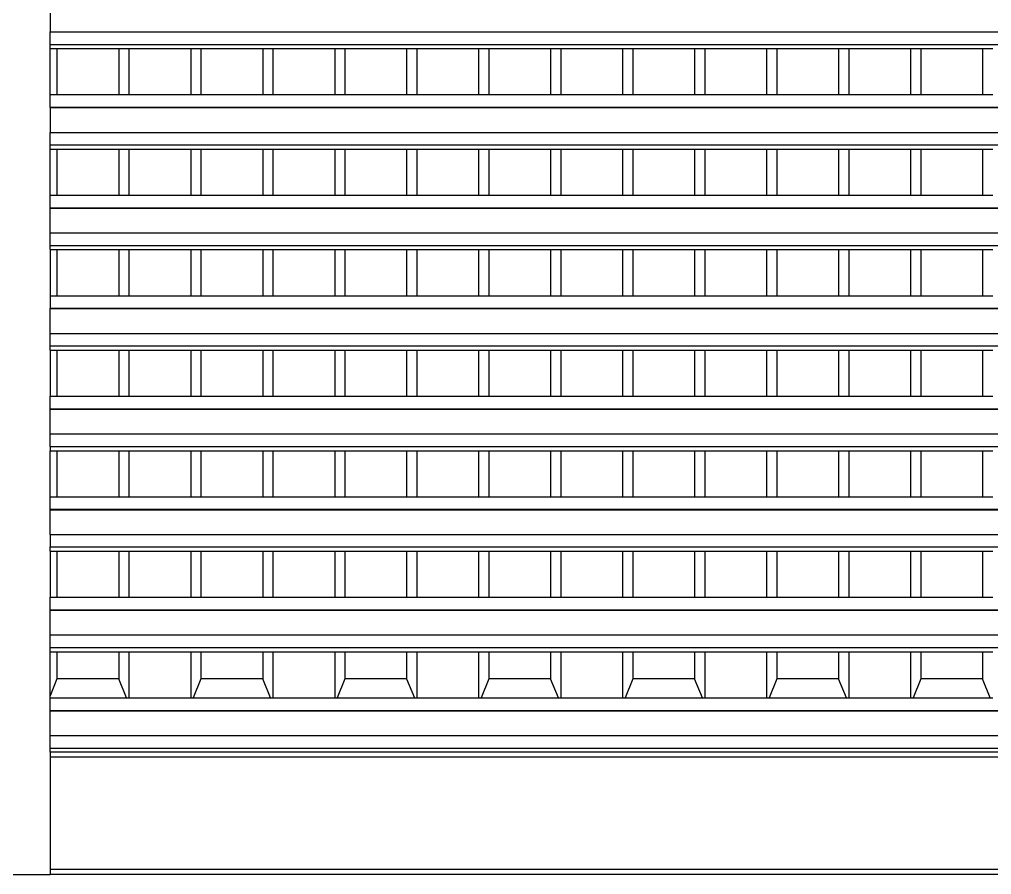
# Model space of a CAD drawing. Extents: x -101 to 101, y -14 to 18.
# Drawn here: x 16.094 to 18.001, y 14.695 to 16.374 of the extents above; entities that cross this region are included whole.
import ezdxf

# ---------------------------------------------------------------- set-up
doc = ezdxf.new("R2010")
doc.units = 0
doc.layers.get('0').update_dxf_attribs({"linetype": 'CONTINUOUS'})

msp = doc.modelspace()

# ---------------------------------------------------------------- linework, layer by layer
for p, q in [((16.1537, 16.3978), (16.1537, 16.3493)), ((16.1537, 16.3493), (19.7837, 16.3493)), ((16.1537, 16.3246), (16.1537, 16.3493)), ((16.1537, 16.3246), (19.7837, 16.3246)), ((16.1537, 16.3164), (16.1537, 16.3246)), ((16.1537, 16.3164), (16.1674, 16.3164)), ((16.1537, 16.226), (16.1537, 16.3164)), ((16.1674, 16.3164), (16.1674, 16.226)), ((16.1674, 16.3164), (16.2885, 16.3164)), ((16.2885, 16.3164), (16.2885, 16.226)), ((16.2885, 16.3164), (16.3086, 16.3164)), ((16.3086, 16.3164), (16.3086, 16.226)), ((16.3086, 16.3164), (16.4297, 16.3164)), ((16.4297, 16.3164), (16.4297, 16.226)), ((16.4297, 16.3164), (16.4498, 16.3164)), ((16.4498, 16.3164), (16.4498, 16.226)), ((16.4498, 16.3164), (16.5709, 16.3164)), ((16.5709, 16.3164), (16.5709, 16.226)), ((16.5709, 16.3164), (16.591, 16.3164)), ((16.591, 16.3164), (16.591, 16.226)), ((16.591, 16.3164), (16.7121, 16.3164)), ((16.7121, 16.3164), (16.7121, 16.226)), ((16.7121, 16.3164), (16.7323, 16.3164)), ((16.7323, 16.3164), (16.7323, 16.226)), ((16.7323, 16.3164), (16.8533, 16.3164)), ((16.8533, 16.3164), (16.8533, 16.226)), ((16.8533, 16.3164), (16.8735, 16.3164)), ((16.8735, 16.3164), (16.8735, 16.226)), ((16.8735, 16.3164), (16.9945, 16.3164)), ((16.9945, 16.3164), (16.9945, 16.226)), ((16.9945, 16.3164), (17.0147, 16.3164)), ((17.0147, 16.3164), (17.0147, 16.226)), ((17.0147, 16.3164), (17.1357, 16.3164)), ((17.1357, 16.3164), (17.1357, 16.226)), ((17.1357, 16.3164), (17.1559, 16.3164)), ((17.1559, 16.3164), (17.1559, 16.226)), ((17.1559, 16.3164), (17.2769, 16.3164)), ((17.2769, 16.3164), (17.2769, 16.226)), ((17.2769, 16.3164), (17.2971, 16.3164)), ((17.2971, 16.3164), (17.2971, 16.226)), ((17.2971, 16.3164), (17.4181, 16.3164)), ((17.4181, 16.3164), (17.4181, 16.226)), ((17.4181, 16.3164), (17.4383, 16.3164)), ((17.4383, 16.3164), (17.4383, 16.226)), ((17.4383, 16.3164), (17.5593, 16.3164)), ((17.5593, 16.3164), (17.5593, 16.226)), ((17.5593, 16.3164), (17.5795, 16.3164)), ((17.5795, 16.3164), (17.5795, 16.226)), ((17.5795, 16.3164), (17.7005, 16.3164)), ((17.7005, 16.3164), (17.7005, 16.226)), ((17.7005, 16.3164), (17.7207, 16.3164)), ((17.7207, 16.3164), (17.7207, 16.226)), ((17.7207, 16.3164), (17.8417, 16.3164)), ((17.8417, 16.3164), (17.8417, 16.226)), ((17.8417, 16.3164), (17.8619, 16.3164)), ((17.8619, 16.3164), (17.8619, 16.226)), ((17.8619, 16.3164), (17.9829, 16.3164)), ((17.9829, 16.3164), (17.9829, 16.226)), ((17.9829, 16.3164), (18.0031, 16.3164)), ((16.1537, 16.226), (16.1674, 16.226)), ((16.1537, 16.2013), (16.1537, 16.226)), ((16.1674, 16.226), (16.2885, 16.226)), ((16.2885, 16.226), (16.3086, 16.226)), ((16.3086, 16.226), (16.4297, 16.226)), ((16.4297, 16.226), (16.4498, 16.226)), ((16.4498, 16.226), (16.5709, 16.226)), ((16.5709, 16.226), (16.591, 16.226)), ((16.591, 16.226), (16.7121, 16.226)), ((16.7121, 16.226), (16.7323, 16.226)), ((16.7323, 16.226), (16.8533, 16.226)), ((16.8533, 16.226), (16.8735, 16.226)), ((16.8735, 16.226), (16.9945, 16.226)), ((16.9945, 16.226), (17.0147, 16.226)), ((17.0147, 16.226), (17.1357, 16.226)), ((17.1357, 16.226), (17.1559, 16.226)), ((17.1559, 16.226), (17.2769, 16.226)), ((17.2769, 16.226), (17.2971, 16.226)), ((17.2971, 16.226), (17.4181, 16.226)), ((17.4181, 16.226), (17.4383, 16.226)), ((17.4383, 16.226), (17.5593, 16.226)), ((17.5593, 16.226), (17.5795, 16.226)), ((17.5795, 16.226), (17.7005, 16.226)), ((17.7005, 16.226), (17.7207, 16.226)), ((17.7207, 16.226), (17.8417, 16.226)), ((17.8417, 16.226), (17.8619, 16.226)), ((17.8619, 16.226), (17.9829, 16.226)), ((17.9829, 16.226), (18.0031, 16.226)), ((16.1537, 16.2013), (19.7837, 16.2013)), ((16.1537, 16.2005), (16.1537, 16.2013)), ((16.1537, 16.2005), (19.7837, 16.2005)), ((16.1537, 16.2005), (16.1537, 16.152)), ((16.1537, 16.152), (19.7837, 16.152)), ((16.1537, 16.1274), (16.1537, 16.152)), ((16.1537, 16.1274), (19.7837, 16.1274)), ((16.1537, 16.1191), (16.1537, 16.1274)), ((16.1537, 16.1191), (16.1674, 16.1191)), ((16.1537, 16.0287), (16.1537, 16.1191)), ((16.1674, 16.1191), (16.1674, 16.0287)), ((16.1674, 16.1191), (16.2885, 16.1191)), ((16.2885, 16.1191), (16.2885, 16.0287)), ((16.2885, 16.1191), (16.3086, 16.1191)), ((16.3086, 16.1191), (16.3086, 16.0287)), ((16.3086, 16.1191), (16.4297, 16.1191)), ((16.4297, 16.1191), (16.4297, 16.0287)), ((16.4297, 16.1191), (16.4498, 16.1191)), ((16.4498, 16.1191), (16.4498, 16.0287)), ((16.4498, 16.1191), (16.5709, 16.1191)), ((16.5709, 16.1191), (16.5709, 16.0287)), ((16.5709, 16.1191), (16.591, 16.1191)), ((16.591, 16.1191), (16.591, 16.0287)), ((16.591, 16.1191), (16.7121, 16.1191)), ((16.7121, 16.1191), (16.7121, 16.0287)), ((16.7121, 16.1191), (16.7323, 16.1191)), ((16.7323, 16.1191), (16.7323, 16.0287)), ((16.7323, 16.1191), (16.8533, 16.1191)), ((16.8533, 16.1191), (16.8533, 16.0287)), ((16.8533, 16.1191), (16.8735, 16.1191)), ((16.8735, 16.1191), (16.8735, 16.0287)), ((16.8735, 16.1191), (16.9945, 16.1191)), ((16.9945, 16.1191), (16.9945, 16.0287)), ((16.9945, 16.1191), (17.0147, 16.1191)), ((17.0147, 16.1191), (17.0147, 16.0287)), ((17.0147, 16.1191), (17.1357, 16.1191)), ((17.1357, 16.1191), (17.1357, 16.0287)), ((17.1357, 16.1191), (17.1559, 16.1191)), ((17.1559, 16.1191), (17.1559, 16.0287)), ((17.1559, 16.1191), (17.2769, 16.1191)), ((17.2769, 16.1191), (17.2769, 16.0287)), ((17.2769, 16.1191), (17.2971, 16.1191)), ((17.2971, 16.1191), (17.2971, 16.0287)), ((17.2971, 16.1191), (17.4181, 16.1191)), ((17.4181, 16.1191), (17.4181, 16.0287)), ((17.4181, 16.1191), (17.4383, 16.1191)), ((17.4383, 16.1191), (17.4383, 16.0287)), ((17.4383, 16.1191), (17.5593, 16.1191)), ((17.5593, 16.1191), (17.5593, 16.0287)), ((17.5593, 16.1191), (17.5795, 16.1191)), ((17.5795, 16.1191), (17.5795, 16.0287)), ((17.5795, 16.1191), (17.7005, 16.1191)), ((17.7005, 16.1191), (17.7005, 16.0287)), ((17.7005, 16.1191), (17.7207, 16.1191)), ((17.7207, 16.1191), (17.7207, 16.0287)), ((17.7207, 16.1191), (17.8417, 16.1191)), ((17.8417, 16.1191), (17.8417, 16.0287)), ((17.8417, 16.1191), (17.8619, 16.1191)), ((17.8619, 16.1191), (17.8619, 16.0287)), ((17.8619, 16.1191), (17.9829, 16.1191)), ((17.9829, 16.1191), (17.9829, 16.0287)), ((17.9829, 16.1191), (18.0031, 16.1191)), ((16.1537, 16.0287), (16.1674, 16.0287)), ((16.1537, 16.0041), (16.1537, 16.0287)), ((16.1674, 16.0287), (16.2885, 16.0287)), ((16.2885, 16.0287), (16.3086, 16.0287)), ((16.3086, 16.0287), (16.4297, 16.0287)), ((16.4297, 16.0287), (16.4498, 16.0287)), ((16.4498, 16.0287), (16.5709, 16.0287)), ((16.5709, 16.0287), (16.591, 16.0287)), ((16.591, 16.0287), (16.7121, 16.0287)), ((16.7121, 16.0287), (16.7323, 16.0287)), ((16.7323, 16.0287), (16.8533, 16.0287)), ((16.8533, 16.0287), (16.8735, 16.0287)), ((16.8735, 16.0287), (16.9945, 16.0287)), ((16.9945, 16.0287), (17.0147, 16.0287)), ((17.0147, 16.0287), (17.1357, 16.0287)), ((17.1357, 16.0287), (17.1559, 16.0287)), ((17.1559, 16.0287), (17.2769, 16.0287)), ((17.2769, 16.0287), (17.2971, 16.0287)), ((17.2971, 16.0287), (17.4181, 16.0287)), ((17.4181, 16.0287), (17.4383, 16.0287)), ((17.4383, 16.0287), (17.5593, 16.0287)), ((17.5593, 16.0287), (17.5795, 16.0287)), ((17.5795, 16.0287), (17.7005, 16.0287)), ((17.7005, 16.0287), (17.7207, 16.0287)), ((17.7207, 16.0287), (17.8417, 16.0287)), ((17.8417, 16.0287), (17.8619, 16.0287)), ((17.8619, 16.0287), (17.9829, 16.0287)), ((17.9829, 16.0287), (18.0031, 16.0287)), ((16.1537, 16.0041), (19.7837, 16.0041)), ((16.1537, 16.0032), (16.1537, 16.0041)), ((16.1537, 16.0032), (19.7837, 16.0032)), ((16.1537, 15.9547), (16.1537, 16.0032)), ((16.1537, 15.9547), (19.7837, 15.9547)), ((16.1537, 15.9301), (16.1537, 15.9547)), ((16.1537, 15.9301), (19.7837, 15.9301)), ((16.1537, 15.9219), (16.1537, 15.9301)), ((16.1537, 15.9219), (16.1674, 15.9219)), ((16.1537, 15.9219), (16.1537, 15.8314)), ((16.1674, 15.9219), (16.1674, 15.8314)), ((16.1674, 15.9219), (16.2885, 15.9219)), ((16.2885, 15.9219), (16.2885, 15.8314)), ((16.2885, 15.9219), (16.3086, 15.9219)), ((16.3086, 15.9219), (16.3086, 15.8314)), ((16.3086, 15.9219), (16.4297, 15.9219)), ((16.4297, 15.9219), (16.4297, 15.8314)), ((16.4297, 15.9219), (16.4498, 15.9219)), ((16.4498, 15.9219), (16.4498, 15.8314)), ((16.4498, 15.9219), (16.5709, 15.9219)), ((16.5709, 15.9219), (16.5709, 15.8314)), ((16.5709, 15.9219), (16.591, 15.9219)), ((16.591, 15.9219), (16.591, 15.8314)), ((16.591, 15.9219), (16.7121, 15.9219)), ((16.7121, 15.9219), (16.7121, 15.8314)), ((16.7121, 15.9219), (16.7323, 15.9219)), ((16.7323, 15.9219), (16.7323, 15.8314)), ((16.7323, 15.9219), (16.8533, 15.9219)), ((16.8533, 15.9219), (16.8533, 15.8314)), ((16.8533, 15.9219), (16.8735, 15.9219)), ((16.8735, 15.9219), (16.8735, 15.8314)), ((16.8735, 15.9219), (16.9945, 15.9219)), ((16.9945, 15.9219), (16.9945, 15.8314)), ((16.9945, 15.9219), (17.0147, 15.9219)), ((17.0147, 15.9219), (17.0147, 15.8314)), ((17.0147, 15.9219), (17.1357, 15.9219)), ((17.1357, 15.9219), (17.1357, 15.8314)), ((17.1357, 15.9219), (17.1559, 15.9219)), ((17.1559, 15.9219), (17.1559, 15.8314)), ((17.1559, 15.9219), (17.2769, 15.9219)), ((17.2769, 15.9219), (17.2769, 15.8314)), ((17.2769, 15.9219), (17.2971, 15.9219)), ((17.2971, 15.9219), (17.2971, 15.8314)), ((17.2971, 15.9219), (17.4181, 15.9219)), ((17.4181, 15.9219), (17.4181, 15.8314)), ((17.4181, 15.9219), (17.4383, 15.9219)), ((17.4383, 15.9219), (17.4383, 15.8314)), ((17.4383, 15.9219), (17.5593, 15.9219)), ((17.5593, 15.9219), (17.5593, 15.8314)), ((17.5593, 15.9219), (17.5795, 15.9219)), ((17.5795, 15.9219), (17.5795, 15.8314)), ((17.5795, 15.9219), (17.7005, 15.9219)), ((17.7005, 15.9219), (17.7005, 15.8314)), ((17.7005, 15.9219), (17.7207, 15.9219)), ((17.7207, 15.9219), (17.7207, 15.8314)), ((17.7207, 15.9219), (17.8417, 15.9219)), ((17.8417, 15.9219), (17.8417, 15.8314)), ((17.8417, 15.9219), (17.8619, 15.9219)), ((17.8619, 15.9219), (17.8619, 15.8314)), ((17.8619, 15.9219), (17.9829, 15.9219)), ((17.9829, 15.9219), (17.9829, 15.8314)), ((17.9829, 15.9219), (18.0031, 15.9219)), ((16.1537, 15.8314), (16.1674, 15.8314)), ((16.1537, 15.8314), (16.1537, 15.8068)), ((16.1674, 15.8314), (16.2885, 15.8314)), ((16.2885, 15.8314), (16.3086, 15.8314)), ((16.3086, 15.8314), (16.4297, 15.8314)), ((16.4297, 15.8314), (16.4498, 15.8314)), ((16.4498, 15.8314), (16.5709, 15.8314)), ((16.5709, 15.8314), (16.591, 15.8314)), ((16.591, 15.8314), (16.7121, 15.8314)), ((16.7121, 15.8314), (16.7323, 15.8314)), ((16.7323, 15.8314), (16.8533, 15.8314)), ((16.8533, 15.8314), (16.8735, 15.8314)), ((16.8735, 15.8314), (16.9945, 15.8314)), ((16.9945, 15.8314), (17.0147, 15.8314)), ((17.0147, 15.8314), (17.1357, 15.8314)), ((17.1357, 15.8314), (17.1559, 15.8314)), ((17.1559, 15.8314), (17.2769, 15.8314)), ((17.2769, 15.8314), (17.2971, 15.8314)), ((17.2971, 15.8314), (17.4181, 15.8314)), ((17.4181, 15.8314), (17.4383, 15.8314)), ((17.4383, 15.8314), (17.5593, 15.8314)), ((17.5593, 15.8314), (17.5795, 15.8314)), ((17.5795, 15.8314), (17.7005, 15.8314)), ((17.7005, 15.8314), (17.7207, 15.8314)), ((17.7207, 15.8314), (17.8417, 15.8314)), ((17.8417, 15.8314), (17.8619, 15.8314)), ((17.8619, 15.8314), (17.9829, 15.8314)), ((17.9829, 15.8314), (18.0031, 15.8314)), ((16.1537, 15.8068), (19.7837, 15.8068)), ((16.1537, 15.806), (16.1537, 15.8068)), ((16.1537, 15.806), (19.7837, 15.806)), ((16.1537, 15.7575), (16.1537, 15.806)), ((16.1537, 15.7575), (19.7837, 15.7575)), ((16.1537, 15.7328), (16.1537, 15.7575)), ((16.1537, 15.7328), (19.7837, 15.7328)), ((16.1537, 15.7246), (16.1537, 15.7328)), ((16.1537, 15.7246), (16.1674, 15.7246)), ((16.1537, 15.7246), (16.1537, 15.6342)), ((16.1674, 15.7246), (16.1674, 15.6342)), ((16.1674, 15.7246), (16.2885, 15.7246)), ((16.2885, 15.7246), (16.2885, 15.6342)), ((16.2885, 15.7246), (16.3086, 15.7246)), ((16.3086, 15.7246), (16.3086, 15.6342)), ((16.3086, 15.7246), (16.4297, 15.7246)), ((16.4297, 15.7246), (16.4297, 15.6342)), ((16.4297, 15.7246), (16.4498, 15.7246)), ((16.4498, 15.7246), (16.4498, 15.6342)), ((16.4498, 15.7246), (16.5709, 15.7246)), ((16.5709, 15.7246), (16.5709, 15.6342)), ((16.5709, 15.7246), (16.591, 15.7246)), ((16.591, 15.7246), (16.591, 15.6342)), ((16.591, 15.7246), (16.7121, 15.7246)), ((16.7121, 15.7246), (16.7121, 15.6342)), ((16.7121, 15.7246), (16.7323, 15.7246)), ((16.7323, 15.7246), (16.7323, 15.6342)), ((16.7323, 15.7246), (16.8533, 15.7246)), ((16.8533, 15.7246), (16.8533, 15.6342)), ((16.8533, 15.7246), (16.8735, 15.7246)), ((16.8735, 15.7246), (16.8735, 15.6342)), ((16.8735, 15.7246), (16.9945, 15.7246)), ((16.9945, 15.7246), (16.9945, 15.6342)), ((16.9945, 15.7246), (17.0147, 15.7246)), ((17.0147, 15.7246), (17.0147, 15.6342)), ((17.0147, 15.7246), (17.1357, 15.7246)), ((17.1357, 15.7246), (17.1357, 15.6342)), ((17.1357, 15.7246), (17.1559, 15.7246)), ((17.1559, 15.7246), (17.1559, 15.6342)), ((17.1559, 15.7246), (17.2769, 15.7246)), ((17.2769, 15.7246), (17.2769, 15.6342)), ((17.2769, 15.7246), (17.2971, 15.7246)), ((17.2971, 15.7246), (17.2971, 15.6342)), ((17.2971, 15.7246), (17.4181, 15.7246)), ((17.4181, 15.7246), (17.4181, 15.6342)), ((17.4181, 15.7246), (17.4383, 15.7246)), ((17.4383, 15.7246), (17.4383, 15.6342)), ((17.4383, 15.7246), (17.5593, 15.7246)), ((17.5593, 15.7246), (17.5593, 15.6342)), ((17.5593, 15.7246), (17.5795, 15.7246)), ((17.5795, 15.7246), (17.5795, 15.6342)), ((17.5795, 15.7246), (17.7005, 15.7246)), ((17.7005, 15.7246), (17.7005, 15.6342)), ((17.7005, 15.7246), (17.7207, 15.7246)), ((17.7207, 15.7246), (17.7207, 15.6342)), ((17.7207, 15.7246), (17.8417, 15.7246)), ((17.8417, 15.7246), (17.8417, 15.6342)), ((17.8417, 15.7246), (17.8619, 15.7246)), ((17.8619, 15.7246), (17.8619, 15.6342)), ((17.8619, 15.7246), (17.9829, 15.7246)), ((17.9829, 15.7246), (17.9829, 15.6342)), ((17.9829, 15.7246), (18.0031, 15.7246)), ((16.1537, 15.6342), (16.1674, 15.6342)), ((16.1537, 15.6095), (16.1537, 15.6342)), ((16.1674, 15.6342), (16.2885, 15.6342)), ((16.2885, 15.6342), (16.3086, 15.6342)), ((16.3086, 15.6342), (16.4297, 15.6342)), ((16.4297, 15.6342), (16.4498, 15.6342)), ((16.4498, 15.6342), (16.5709, 15.6342)), ((16.5709, 15.6342), (16.591, 15.6342)), ((16.591, 15.6342), (16.7121, 15.6342)), ((16.7121, 15.6342), (16.7323, 15.6342)), ((16.7323, 15.6342), (16.8533, 15.6342)), ((16.8533, 15.6342), (16.8735, 15.6342)), ((16.8735, 15.6342), (16.9945, 15.6342)), ((16.9945, 15.6342), (17.0147, 15.6342)), ((17.0147, 15.6342), (17.1357, 15.6342)), ((17.1357, 15.6342), (17.1559, 15.6342)), ((17.1559, 15.6342), (17.2769, 15.6342)), ((17.2769, 15.6342), (17.2971, 15.6342)), ((17.2971, 15.6342), (17.4181, 15.6342)), ((17.4181, 15.6342), (17.4383, 15.6342)), ((17.4383, 15.6342), (17.5593, 15.6342)), ((17.5593, 15.6342), (17.5795, 15.6342)), ((17.5795, 15.6342), (17.7005, 15.6342)), ((17.7005, 15.6342), (17.7207, 15.6342)), ((17.7207, 15.6342), (17.8417, 15.6342)), ((17.8417, 15.6342), (17.8619, 15.6342)), ((17.8619, 15.6342), (17.9829, 15.6342)), ((17.9829, 15.6342), (18.0031, 15.6342)), ((16.1537, 15.6095), (19.7837, 15.6095)), ((16.1537, 15.6087), (16.1537, 15.6095)), ((16.1537, 15.6087), (19.7837, 15.6087)), ((16.1537, 15.5602), (16.1537, 15.6087)), ((16.1537, 15.5602), (19.7837, 15.5602)), ((16.1537, 15.5355), (16.1537, 15.5602)), ((16.1537, 15.5355), (19.7837, 15.5355)), ((16.1537, 15.5355), (16.1537, 15.5273)), ((16.1537, 15.5273), (16.1674, 15.5273)), ((16.1537, 15.4369), (16.1537, 15.5273)), ((16.1674, 15.5273), (16.1674, 15.4369)), ((16.1674, 15.5273), (16.2885, 15.5273)), ((16.2885, 15.5273), (16.2885, 15.4369)), ((16.2885, 15.5273), (16.3086, 15.5273)), ((16.3086, 15.5273), (16.3086, 15.4369)), ((16.3086, 15.5273), (16.4297, 15.5273)), ((16.4297, 15.5273), (16.4297, 15.4369)), ((16.4297, 15.5273), (16.4498, 15.5273)), ((16.4498, 15.5273), (16.4498, 15.4369)), ((16.4498, 15.5273), (16.5709, 15.5273)), ((16.5709, 15.5273), (16.5709, 15.4369)), ((16.5709, 15.5273), (16.591, 15.5273)), ((16.591, 15.5273), (16.591, 15.4369)), ((16.591, 15.5273), (16.7121, 15.5273)), ((16.7121, 15.5273), (16.7121, 15.4369)), ((16.7121, 15.5273), (16.7323, 15.5273)), ((16.7323, 15.5273), (16.7323, 15.4369)), ((16.7323, 15.5273), (16.8533, 15.5273)), ((16.8533, 15.5273), (16.8533, 15.4369)), ((16.8533, 15.5273), (16.8735, 15.5273)), ((16.8735, 15.5273), (16.8735, 15.4369)), ((16.8735, 15.5273), (16.9945, 15.5273)), ((16.9945, 15.5273), (16.9945, 15.4369)), ((16.9945, 15.5273), (17.0147, 15.5273)), ((17.0147, 15.5273), (17.0147, 15.4369)), ((17.0147, 15.5273), (17.1357, 15.5273)), ((17.1357, 15.5273), (17.1357, 15.4369)), ((17.1357, 15.5273), (17.1559, 15.5273)), ((17.1559, 15.5273), (17.1559, 15.4369)), ((17.1559, 15.5273), (17.2769, 15.5273)), ((17.2769, 15.5273), (17.2769, 15.4369)), ((17.2769, 15.5273), (17.2971, 15.5273)), ((17.2971, 15.5273), (17.2971, 15.4369)), ((17.2971, 15.5273), (17.4181, 15.5273)), ((17.4181, 15.5273), (17.4181, 15.4369)), ((17.4181, 15.5273), (17.4383, 15.5273)), ((17.4383, 15.5273), (17.4383, 15.4369)), ((17.4383, 15.5273), (17.5593, 15.5273)), ((17.5593, 15.5273), (17.5593, 15.4369)), ((17.5593, 15.5273), (17.5795, 15.5273)), ((17.5795, 15.5273), (17.5795, 15.4369)), ((17.5795, 15.5273), (17.7005, 15.5273)), ((17.7005, 15.5273), (17.7005, 15.4369)), ((17.7005, 15.5273), (17.7207, 15.5273)), ((17.7207, 15.5273), (17.7207, 15.4369)), ((17.7207, 15.5273), (17.8417, 15.5273)), ((17.8417, 15.5273), (17.8417, 15.4369)), ((17.8417, 15.5273), (17.8619, 15.5273)), ((17.8619, 15.5273), (17.8619, 15.4369)), ((17.8619, 15.5273), (17.9829, 15.5273)), ((17.9829, 15.5273), (17.9829, 15.4369)), ((17.9829, 15.5273), (18.0031, 15.5273)), ((16.1537, 15.4369), (16.1674, 15.4369)), ((16.1537, 15.4122), (16.1537, 15.4369)), ((16.1674, 15.4369), (16.2885, 15.4369)), ((16.2885, 15.4369), (16.3086, 15.4369)), ((16.3086, 15.4369), (16.4297, 15.4369)), ((16.4297, 15.4369), (16.4498, 15.4369)), ((16.4498, 15.4369), (16.5709, 15.4369)), ((16.5709, 15.4369), (16.591, 15.4369)), ((16.591, 15.4369), (16.7121, 15.4369)), ((16.7121, 15.4369), (16.7323, 15.4369)), ((16.7323, 15.4369), (16.8533, 15.4369)), ((16.8533, 15.4369), (16.8735, 15.4369)), ((16.8735, 15.4369), (16.9945, 15.4369)), ((16.9945, 15.4369), (17.0147, 15.4369)), ((17.0147, 15.4369), (17.1357, 15.4369)), ((17.1357, 15.4369), (17.1559, 15.4369)), ((17.1559, 15.4369), (17.2769, 15.4369)), ((17.2769, 15.4369), (17.2971, 15.4369)), ((17.2971, 15.4369), (17.4181, 15.4369)), ((17.4181, 15.4369), (17.4383, 15.4369)), ((17.4383, 15.4369), (17.5593, 15.4369)), ((17.5593, 15.4369), (17.5795, 15.4369)), ((17.5795, 15.4369), (17.7005, 15.4369)), ((17.7005, 15.4369), (17.7207, 15.4369)), ((17.7207, 15.4369), (17.8417, 15.4369)), ((17.8417, 15.4369), (17.8619, 15.4369)), ((17.8619, 15.4369), (17.9829, 15.4369)), ((17.9829, 15.4369), (18.0031, 15.4369)), ((16.1537, 15.4122), (19.7837, 15.4122)), ((16.1537, 15.4114), (16.1537, 15.4122)), ((16.1537, 15.4114), (19.7837, 15.4114)), ((16.1537, 15.3629), (16.1537, 15.4114)), ((16.1537, 15.3629), (19.7837, 15.3629)), ((16.1537, 15.3629), (16.1537, 15.3383)), ((16.1537, 15.3383), (19.7837, 15.3383)), ((16.1537, 15.33), (16.1537, 15.3383)), ((16.1537, 15.33), (16.1674, 15.33)), ((16.1537, 15.33), (16.1537, 15.2396)), ((16.1674, 15.33), (16.1674, 15.2396)), ((16.1674, 15.33), (16.2885, 15.33)), ((16.2885, 15.33), (16.2885, 15.2396)), ((16.2885, 15.33), (16.3086, 15.33)), ((16.3086, 15.33), (16.3086, 15.2396)), ((16.3086, 15.33), (16.4297, 15.33)), ((16.4297, 15.33), (16.4297, 15.2396)), ((16.4297, 15.33), (16.4498, 15.33)), ((16.4498, 15.33), (16.4498, 15.2396)), ((16.4498, 15.33), (16.5709, 15.33)), ((16.5709, 15.33), (16.5709, 15.2396)), ((16.5709, 15.33), (16.591, 15.33)), ((16.591, 15.33), (16.591, 15.2396)), ((16.591, 15.33), (16.7121, 15.33)), ((16.7121, 15.33), (16.7121, 15.2396)), ((16.7121, 15.33), (16.7323, 15.33)), ((16.7323, 15.33), (16.7323, 15.2396)), ((16.7323, 15.33), (16.8533, 15.33)), ((16.8533, 15.33), (16.8533, 15.2396)), ((16.8533, 15.33), (16.8735, 15.33)), ((16.8735, 15.33), (16.8735, 15.2396)), ((16.8735, 15.33), (16.9945, 15.33)), ((16.9945, 15.33), (16.9945, 15.2396)), ((16.9945, 15.33), (17.0147, 15.33)), ((17.0147, 15.33), (17.0147, 15.2396)), ((17.0147, 15.33), (17.1357, 15.33)), ((17.1357, 15.33), (17.1357, 15.2396)), ((17.1357, 15.33), (17.1559, 15.33)), ((17.1559, 15.33), (17.1559, 15.2396)), ((17.1559, 15.33), (17.2769, 15.33)), ((17.2769, 15.33), (17.2769, 15.2396)), ((17.2769, 15.33), (17.2971, 15.33)), ((17.2971, 15.33), (17.2971, 15.2396)), ((17.2971, 15.33), (17.4181, 15.33)), ((17.4181, 15.33), (17.4181, 15.2396)), ((17.4181, 15.33), (17.4383, 15.33)), ((17.4383, 15.33), (17.4383, 15.2396)), ((17.4383, 15.33), (17.5593, 15.33)), ((17.5593, 15.33), (17.5593, 15.2396)), ((17.5593, 15.33), (17.5795, 15.33)), ((17.5795, 15.33), (17.5795, 15.2396)), ((17.5795, 15.33), (17.7005, 15.33)), ((17.7005, 15.33), (17.7005, 15.2396)), ((17.7005, 15.33), (17.7207, 15.33)), ((17.7207, 15.33), (17.7207, 15.2396)), ((17.7207, 15.33), (17.8417, 15.33)), ((17.8417, 15.33), (17.8417, 15.2396)), ((17.8417, 15.33), (17.8619, 15.33)), ((17.8619, 15.33), (17.8619, 15.2396)), ((17.8619, 15.33), (17.9829, 15.33)), ((17.9829, 15.33), (17.9829, 15.2396)), ((17.9829, 15.33), (18.0031, 15.33)), ((16.1537, 15.2396), (16.1674, 15.2396)), ((16.1537, 15.215), (16.1537, 15.2396)), ((16.1674, 15.2396), (16.2885, 15.2396)), ((16.2885, 15.2396), (16.3086, 15.2396)), ((16.3086, 15.2396), (16.4297, 15.2396)), ((16.4297, 15.2396), (16.4498, 15.2396)), ((16.4498, 15.2396), (16.5709, 15.2396)), ((16.5709, 15.2396), (16.591, 15.2396)), ((16.591, 15.2396), (16.7121, 15.2396)), ((16.7121, 15.2396), (16.7323, 15.2396)), ((16.7323, 15.2396), (16.8533, 15.2396)), ((16.8533, 15.2396), (16.8735, 15.2396)), ((16.8735, 15.2396), (16.9945, 15.2396)), ((16.9945, 15.2396), (17.0147, 15.2396)), ((17.0147, 15.2396), (17.1357, 15.2396)), ((17.1357, 15.2396), (17.1559, 15.2396)), ((17.1559, 15.2396), (17.2769, 15.2396)), ((17.2769, 15.2396), (17.2971, 15.2396)), ((17.2971, 15.2396), (17.4181, 15.2396)), ((17.4181, 15.2396), (17.4383, 15.2396)), ((17.4383, 15.2396), (17.5593, 15.2396)), ((17.5593, 15.2396), (17.5795, 15.2396)), ((17.5795, 15.2396), (17.7005, 15.2396)), ((17.7005, 15.2396), (17.7207, 15.2396)), ((17.7207, 15.2396), (17.8417, 15.2396)), ((17.8417, 15.2396), (17.8619, 15.2396)), ((17.8619, 15.2396), (17.9829, 15.2396)), ((17.9829, 15.2396), (18.0031, 15.2396)), ((16.1537, 15.215), (19.7837, 15.215)), ((16.1537, 15.2141), (16.1537, 15.215)), ((16.1537, 15.2141), (19.7837, 15.2141)), ((16.1537, 15.1656), (16.1537, 15.2141)), ((16.1537, 15.1656), (19.7837, 15.1656)), ((16.1537, 15.141), (16.1537, 15.1656)), ((16.1537, 15.141), (19.7837, 15.141)), ((16.1537, 15.1328), (16.1537, 15.141)), ((16.1537, 15.1328), (16.1674, 15.1328)), ((16.1537, 15.0462), (16.1537, 15.1328)), ((16.1674, 15.1328), (16.1674, 15.0796)), ((16.1674, 15.1328), (16.2885, 15.1328)), ((16.2885, 15.1328), (16.2885, 15.0796)), ((16.2885, 15.1328), (16.3086, 15.1328)), ((16.3086, 15.1328), (16.3086, 15.0423)), ((16.3086, 15.1328), (16.4297, 15.1328)), ((16.4297, 15.1328), (16.4297, 15.0423)), ((16.4297, 15.1328), (16.4498, 15.1328)), ((16.4498, 15.1328), (16.4498, 15.0796)), ((16.4498, 15.1328), (16.5709, 15.1328)), ((16.5709, 15.1328), (16.5709, 15.0796)), ((16.5709, 15.1328), (16.591, 15.1328)), ((16.591, 15.1328), (16.591, 15.0423)), ((16.591, 15.1328), (16.7121, 15.1328)), ((16.7121, 15.1328), (16.7121, 15.0423)), ((16.7121, 15.1328), (16.7323, 15.1328)), ((16.7323, 15.1328), (16.7323, 15.0796)), ((16.7323, 15.1328), (16.8533, 15.1328)), ((16.8533, 15.1328), (16.8533, 15.0796)), ((16.8533, 15.1328), (16.8735, 15.1328)), ((16.8735, 15.1328), (16.8735, 15.0423)), ((16.8735, 15.1328), (16.9945, 15.1328)), ((16.9945, 15.1328), (16.9945, 15.0423)), ((16.9945, 15.1328), (17.0147, 15.1328)), ((17.0147, 15.1328), (17.0147, 15.0796)), ((17.0147, 15.1328), (17.1357, 15.1328)), ((17.1357, 15.1328), (17.1357, 15.0796)), ((17.1357, 15.1328), (17.1559, 15.1328)), ((17.1559, 15.1328), (17.1559, 15.0423)), ((17.1559, 15.1328), (17.2769, 15.1328)), ((17.2769, 15.1328), (17.2769, 15.0423)), ((17.2769, 15.1328), (17.2971, 15.1328)), ((17.2971, 15.1328), (17.2971, 15.0796)), ((17.2971, 15.1328), (17.4181, 15.1328)), ((17.4181, 15.1328), (17.4181, 15.0796)), ((17.4181, 15.1328), (17.4383, 15.1328)), ((17.4383, 15.1328), (17.4383, 15.0423)), ((17.4383, 15.1328), (17.5593, 15.1328)), ((17.5593, 15.1328), (17.5593, 15.0423)), ((17.5593, 15.1328), (17.5795, 15.1328)), ((17.5795, 15.1328), (17.5795, 15.0796)), ((17.5795, 15.1328), (17.7005, 15.1328)), ((17.7005, 15.1328), (17.7005, 15.0796)), ((17.7005, 15.1328), (17.7207, 15.1328)), ((17.7207, 15.1328), (17.7207, 15.0423)), ((17.7207, 15.1328), (17.8417, 15.1328)), ((17.8417, 15.1328), (17.8417, 15.0423)), ((17.8417, 15.1328), (17.8619, 15.1328)), ((17.8619, 15.1328), (17.8619, 15.0796)), ((17.8619, 15.1328), (17.9829, 15.1328)), ((17.9829, 15.1328), (17.9829, 15.0796)), ((17.9829, 15.1328), (18.0031, 15.1328)), ((16.1674, 15.0796), (16.1537, 15.0462)), ((16.2885, 15.0796), (16.1674, 15.0796)), ((16.3037, 15.0423), (16.2885, 15.0796)), ((16.4498, 15.0796), (16.4346, 15.0423)), ((16.5709, 15.0796), (16.4498, 15.0796)), ((16.5861, 15.0423), (16.5709, 15.0796)), ((16.7323, 15.0796), (16.717, 15.0423)), ((16.8533, 15.0796), (16.7323, 15.0796)), ((16.8533, 15.0796), (16.8685, 15.0423)), ((17.0147, 15.0796), (16.9994, 15.0423)), ((17.1357, 15.0796), (17.0147, 15.0796)), ((17.151, 15.0423), (17.1357, 15.0796)), ((17.2971, 15.0796), (17.2818, 15.0423)), ((17.4181, 15.0796), (17.2971, 15.0796)), ((17.4334, 15.0423), (17.4181, 15.0796)), ((17.5795, 15.0796), (17.5642, 15.0423)), ((17.7005, 15.0796), (17.5795, 15.0796)), ((17.7158, 15.0423), (17.7005, 15.0796)), ((17.8619, 15.0796), (17.8467, 15.0423)), ((17.9829, 15.0796), (17.8619, 15.0796)), ((17.9982, 15.0423), (17.9829, 15.0796)), ((16.1537, 15.0423), (16.1537, 15.0462)), ((16.1537, 15.0423), (16.3037, 15.0423)), ((16.1537, 15.0177), (16.1537, 15.0423)), ((16.3037, 15.0423), (16.3086, 15.0423)), ((16.3086, 15.0423), (16.4297, 15.0423)), ((16.4297, 15.0423), (16.4346, 15.0423)), ((16.4346, 15.0423), (16.5861, 15.0423)), ((16.5861, 15.0423), (16.591, 15.0423)), ((16.591, 15.0423), (16.7121, 15.0423)), ((16.7121, 15.0423), (16.717, 15.0423)), ((16.717, 15.0423), (16.8685, 15.0423)), ((16.8685, 15.0423), (16.8735, 15.0423)), ((16.8735, 15.0423), (16.9945, 15.0423)), ((16.9945, 15.0423), (16.9994, 15.0423)), ((16.9994, 15.0423), (17.151, 15.0423)), ((17.151, 15.0423), (17.1559, 15.0423)), ((17.1559, 15.0423), (17.2769, 15.0423)), ((17.2769, 15.0423), (17.2818, 15.0423)), ((17.2818, 15.0423), (17.4334, 15.0423)), ((17.4334, 15.0423), (17.4383, 15.0423)), ((17.4383, 15.0423), (17.5593, 15.0423)), ((17.5593, 15.0423), (17.5642, 15.0423)), ((17.5642, 15.0423), (17.7158, 15.0423)), ((17.7158, 15.0423), (17.7207, 15.0423)), ((17.7207, 15.0423), (17.8417, 15.0423)), ((17.8417, 15.0423), (17.8467, 15.0423)), ((17.8467, 15.0423), (17.9982, 15.0423)), ((17.9982, 15.0423), (18.0031, 15.0423)), ((16.1537, 15.0177), (19.7837, 15.0177)), ((16.1537, 15.0169), (16.1537, 15.0177)), ((16.1537, 15.0169), (19.7837, 15.0169)), ((16.1537, 14.9684), (16.1537, 15.0169)), ((16.1537, 14.9684), (19.7837, 14.9684)), ((16.1537, 14.9437), (16.1537, 14.9684)), ((16.1537, 14.9437), (19.7837, 14.9437)), ((16.1537, 14.9355), (16.1537, 14.9437)), ((19.7837, 14.9355), (16.1537, 14.9355)), ((16.1537, 14.9355), (16.1537, 14.9257)), ((19.7837, 14.9257), (16.1537, 14.9257)), ((16.1537, 14.9257), (16.1537, 14.7053)), ((19.7837, 14.7053), (16.1537, 14.7053)), ((16.1537, 14.7053), (16.1537, 14.6955)), ((16.0337, 14.6955), (16.1537, 14.6955)), ((19.7837, 14.6955), (16.1537, 14.6955))]:
    msp.add_line(p, q)

doc.saveas('drawing.dxf')
